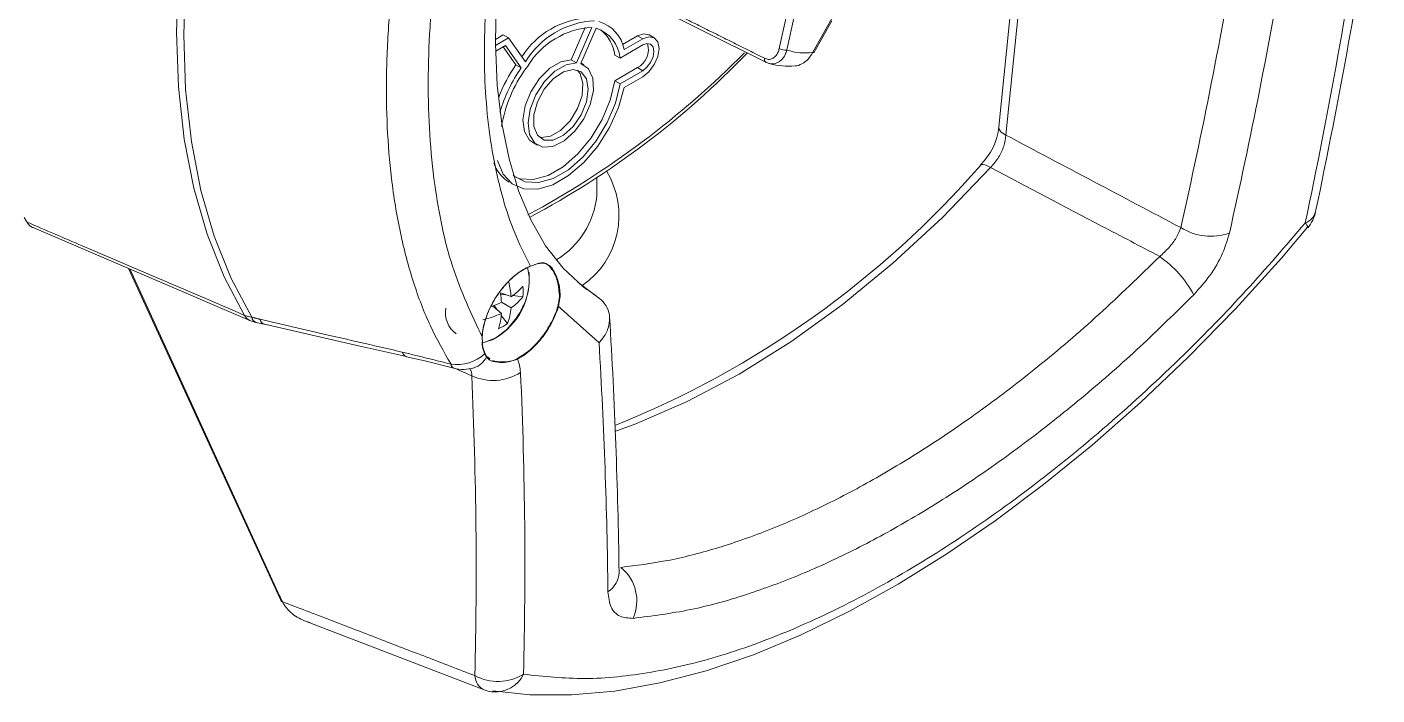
# Model space of a CAD drawing. Extents: x 11 to 120, y 2 to 94.
# Drawn here: x 92.921 to 96.563, y 9.072 to 10.875 of the extents above; entities that cross this region are included whole.
import ezdxf

# ---------------------------------------------------------------- set-up
doc = ezdxf.new("R2010")
doc.units = 0
doc.header["$MEASUREMENT"] = 0
doc.linetypes.add('SLD-Solid', pattern=[0])
doc.layers.add('OBJECT', color=7, linetype='CONTINUOUS')

msp = doc.modelspace()

# ---------------------------------------------------------------- linework, layer by layer
at = {"layer": 'OBJECT', "color": 7, "linetype": 'SLD-Solid', "lineweight": 15}
for p, q in [((95.6218, 11.3943), (95.5428, 10.6058)), ((95.641, 11.3716), (95.562, 10.5832)), ((94.5778, 10.9475), (94.9141, 10.7797)), ((94.9502, 10.8166), (94.9686, 10.9012)), ((94.9914, 10.9068), (94.971, 10.813)), ((95.0408, 10.8067), (95.0922, 10.8978)), ((95.0432, 10.8055), (95.0918, 10.8915)), ((94.4267, 10.874), (94.3892, 10.7864)), ((94.4033, 10.7783), (94.4442, 10.8736)), ((94.4152, 10.7761), (94.456, 10.8715)), ((94.2057, 10.8539), (94.1844, 10.8416)), ((94.2199, 10.8458), (94.1844, 10.8253)), ((94.2117, 10.8247), (94.1851, 10.8094)), ((94.2199, 10.8458), (94.2057, 10.8539)), ((94.2396, 10.773), (94.2057, 10.8213)), ((94.2538, 10.7649), (94.2117, 10.8247)), ((94.2654, 10.781), (94.2199, 10.8458)), ((94.5818, 10.8265), (94.5207, 10.7912)), ((94.5677, 10.851), (94.5277, 10.8279)), ((94.5818, 10.8428), (94.532, 10.8141)), ((94.5818, 10.8428), (94.5677, 10.851)), ((94.6131, 10.8459), (94.5989, 10.8541)), ((94.4033, 10.7783), (94.3892, 10.7864)), ((94.5207, 10.7912), (94.5065, 10.7994)), ((94.2538, 10.7649), (94.2396, 10.773)), ((94.2728, 10.7705), (94.2666, 10.7629)), ((94.2728, 10.7705), (94.2725, 10.7709)), ((94.4233, 10.7725), (94.4155, 10.777)), ((94.5065, 10.73), (94.5677, 10.7653)), ((94.5207, 10.7218), (94.5818, 10.7571)), ((94.5818, 10.7571), (94.5677, 10.7653)), ((94.9151, 10.7793), (94.9141, 10.7797)), ((94.5207, 10.7218), (94.5065, 10.73)), ((94.532, 10.712), (94.5818, 10.7408)), ((94.2842, 10.5641), (94.2984, 10.556)), ((95.494, 10.5028), (95.4938, 10.5025)), ((94.4582, 10.4192), (94.4582, 10.4685)), ((92.9391, 10.3328), (93.5222, 10.0832)), ((94.3149, 10.2374), (94.315, 10.2374)), ((93.1948, 10.2234), (93.5992, 9.3413)), ((93.1977, 10.2221), (93.6022, 9.3399)), ((94.2267, 10.1472), (94.198, 10.1579)), ((94.2124, 10.1525), (94.1985, 10.1542)), ((94.2008, 10.1322), (94.2267, 10.1172)), ((94.2586, 10.1471), (94.2312, 10.1503)), ((94.2008, 10.1022), (94.1771, 10.1218)), ((94.189, 10.1119), (94.1806, 10.1232)), ((94.2168, 10.0746), (94.2003, 10.0967)), ((94.1502, 10.0104), (94.148, 10.0199)), ((94.1506, 10.0098), (94.1505, 10.01)), ((94.1206, 9.9338), (94.0758, 9.9532)), ((94.1268, 9.9552), (94.1266, 9.9552)), ((93.6043, 9.3298), (93.6044, 9.3297)), ((93.6046, 9.3298), (93.6064, 9.3255)), ((93.6718, 9.2717), (94.154, 9.0864)), ((94.1771, 9.0802), (94.1742, 9.0806))]:
    msp.add_line(p, q, dxfattribs=at)
at = {"layer": 'OBJECT', "color": 7, "linetype": 'SLD-Solid', "lineweight": 15, "flags": 128}
for points in [[(93.5077, 10.0968), (93.4522, 10.2011), (93.4063, 10.3158), (93.3703, 10.4399), (93.3444, 10.5726), (93.3289, 10.7133), (93.3236, 10.8609), (93.3289, 11.0145), (93.3444, 11.1731), (93.3703, 11.3358), (93.4063, 11.5014), (93.4522, 11.669), (93.5077, 11.8375)], [(93.5269, 11.8283), (93.4715, 11.6602), (93.4257, 11.493), (93.3898, 11.3278), (93.364, 11.1655), (93.3485, 11.0072), (93.3433, 10.854), (93.3485, 10.7067), (93.364, 10.5664), (93.3898, 10.4339), (93.4257, 10.3101), (93.4715, 10.1958), (93.5269, 10.0916)], [(94.4314, 10.1663), (94.4208, 10.1733), (94.3668, 10.2238), (94.3196, 10.2844), (94.2797, 10.3542), (94.2469, 10.4327), (94.2212, 10.5189), (94.2018, 10.6145), (94.1894, 10.7184), (94.1842, 10.8295), (94.1865, 10.9459), (94.1964, 11.0663), (94.2137, 11.1904), (94.2385, 11.3193), (94.271, 11.4522), (94.311, 11.5872), (94.3165, 11.6032)], [(94.5989, 10.8541), (94.5846, 10.8569), (94.5677, 10.851)], [(94.5818, 10.7408), (94.5987, 10.7544), (94.6131, 10.7737), (94.6226, 10.7958), (94.626, 10.8173), (94.6226, 10.8349), (94.6131, 10.8459), (94.5987, 10.8487), (94.5818, 10.8428)], [(94.5818, 10.7571), (94.5933, 10.7664), (94.6031, 10.7795), (94.6096, 10.7945), (94.6119, 10.8091), (94.6096, 10.8211), (94.6031, 10.8286), (94.5933, 10.8305), (94.5818, 10.8265)], [(94.3892, 10.7864), (94.3609, 10.7813), (94.331, 10.7638), (94.3029, 10.7357), (94.2798, 10.7004), (94.2643, 10.6619), (94.2584, 10.6246), (94.2625, 10.5928), (94.2763, 10.57), (94.2842, 10.5641)], [(94.4033, 10.7783), (94.375, 10.7732), (94.3451, 10.7556), (94.317, 10.7275), (94.2939, 10.6922), (94.2785, 10.6537), (94.2725, 10.6164), (94.2766, 10.5846), (94.2904, 10.5619), (94.3123, 10.5509), (94.3397, 10.5529), (94.3696, 10.5677), (94.3984, 10.5935), (94.4229, 10.6274), (94.4404, 10.6656), (94.4487, 10.7036), (94.4469, 10.7371), (94.4353, 10.7622), (94.4152, 10.7761)], [(94.4351, 10.7071), (94.4301, 10.7352), (94.4157, 10.7537), (94.3939, 10.7601), (94.3677, 10.7536), (94.3405, 10.735), (94.3161, 10.7068), (94.2977, 10.6729), (94.2879, 10.6378), (94.2879, 10.6063), (94.2977, 10.5827), (94.3161, 10.57), (94.3405, 10.57), (94.3677, 10.5828), (94.3939, 10.6066), (94.4157, 10.6381), (94.4301, 10.6732), (94.4351, 10.7071)], [(94.4058, 10.7584), (94.4132, 10.749), (94.4206, 10.723), (94.4181, 10.6902), (94.406, 10.6549), (94.3858, 10.6221), (94.3603, 10.596), (94.3331, 10.5802), (94.3076, 10.5769), (94.3018, 10.5782)], [(94.1897, 10.5144), (94.2051, 10.4778), (94.2294, 10.4519), (94.2612, 10.4381), (94.2987, 10.4372), (94.3397, 10.4494), (94.382, 10.4738), (94.423, 10.509), (94.4605, 10.5532), (94.4923, 10.6037), (94.5166, 10.6577), (94.532, 10.712)], [(94.2322, 10.4751), (94.2354, 10.4723), (94.2651, 10.4571), (94.3009, 10.455), (94.3404, 10.4661), (94.3813, 10.4897), (94.4208, 10.5243), (94.4566, 10.5677), (94.4863, 10.6172), (94.5082, 10.6697), (94.5207, 10.7218)], [(94.239, 10.4695), (94.251, 10.4653), (94.2867, 10.4632), (94.3263, 10.4743), (94.3671, 10.4979), (94.4067, 10.5324), (94.4425, 10.5759), (94.4722, 10.6254), (94.494, 10.6778), (94.5065, 10.73)], [(95.562, 10.5832), (95.5544, 10.5875), (95.5485, 10.5923), (95.5446, 10.5975), (95.5428, 10.6029), (95.5428, 10.6058)], [(95.5202, 10.4954), (95.3903, 10.3612), (95.2565, 10.2376), (95.1198, 10.1253), (94.9812, 10.0252), (94.8417, 9.9379), (94.7021, 9.864), (94.5635, 9.8041), (94.5066, 9.7835)], [(95.5202, 10.4954), (95.5128, 10.4997), (95.5062, 10.5026), (95.5006, 10.5041), (95.4963, 10.504), (95.494, 10.5028)], [(94.1772, 9.0834), (94.2777, 9.0726), (94.3899, 9.0721), (94.507, 9.0827), (94.6283, 9.1045), (94.753, 9.1374), (94.8803, 9.1809), (95.0095, 9.2347), (95.14, 9.2982), (95.2712, 9.3711), (95.4025, 9.4527), (95.5328, 9.542), (95.6636, 9.6401), (95.7945, 9.7468), (95.9249, 9.8616), (96.0539, 9.9843), (96.1809, 10.1144), (96.305, 10.2512), (96.3752, 10.3346)], [(96.3765, 10.3335), (96.3763, 10.3332), (96.3762, 10.333)], [(94.3147, 10.2375), (94.3149, 10.2374), (94.3149, 10.2374)], [(93.539, 10.0776), (93.5542, 10.0741), (93.5608, 10.0726)], [(93.561, 10.0728), (93.8146, 10.0145), (93.9447, 9.9855)], [(94.1855, 10.0359), (94.2151, 10.0586), (94.238, 10.0853)], [(94.1474, 10.0235), (94.156, 10.0245), (94.1855, 10.0359)], [(94.1639, 10.0269), (94.1764, 10.0307), (94.1844, 10.035)], [(93.9445, 9.985), (93.994, 9.9737), (94.0722, 9.9538)], [(94.518, 9.4001), (94.5181, 9.3998), (94.5181, 9.4035)], [(93.5992, 9.3413), (93.6005, 9.3384), (93.6043, 9.3298)]]:
    msp.add_lwpolyline(points, dxfattribs=at)
at = {"layer": 'OBJECT', "color": 7, "linetype": 'SLD-Solid', "lineweight": 15}
for centre, radius, start, end in [((79.5723, 13.8953), 17.1891, 348.18788, 351.28675), ((94.4485, 10.6711), 0.2291, 92.6608, 147.2995), ((94.4633, 10.6602), 0.2319, 92.8051, 148.5995), ((94.4557, 10.6595), 0.2144, 93.0744, 148.6983), ((94.4282, 10.7828), 0.0929, 5.1622, 72.5532), ((94.4368, 10.7966), 0.0968, 10.3787, 73.7927), ((94.4038, 10.7863), 0.1036, 7.2628, 51.2922), ((94.5428, 10.8139), 0.0546, 297.0842, 17.8443), ((93.0983, 12.5461), 2.4742, 298.3126, 315.2979), ((93.1837, 12.4177), 2.3289, 297.9912, 316.1672), ((94.9197, 10.7875), 0.00963, 161.2489, 234.3186), ((94.9658, 10.8445), 0.032, 240.8731, 279.4197), ((95.0185, 10.9512), 0.1462, 251.0288, 278.7522), ((95.0494, 10.8207), 0.0164, 238.3139, 247.9501), ((94.5916, 10.5311), 0.4271, 145.4881, 158.8273), ((94.596, 10.5281), 0.4161, 145.3233, 163.6665), ((94.5655, 10.5455), 0.3696, 143.9664, 170.4749), ((94.9728, 10.933), 0.1637, 252.8612, 277.1595), ((95.3777, 10.622), 0.1658, 314.3073, 354.3761), ((94.2716, 10.5385), 0.0965, 197.9671, 238.8645), ((93.5432, 12.1965), 2.5835, 291.8889, 319.0267), ((94.288, 10.3662), 0.2298, 304.711, 31.5888), ((94.229, 10.4432), 0.2304, 301.7686, 354.0221), ((96.3533, 10.3886), 0.0456, 290.8696, 344.8435), ((96.3554, 10.3301), 0.0213, 9.2567, 48.3273), ((96.2995, 10.3972), 0.1, 320.0654, 348.1659), ((96.1153, 10.465), 0.1548, 238.0817, 288.6043), ((94.315, 10.2384), 0.000968, 265.2496, 356.4471), ((94.3151, 10.2384), 0.000968, 262.9283, 356.3832), ((95.8013, 10.0068), 0.3045, 28.5789, 54.8319), ((94.088, 10.1961), 0.1878, 300.8969, 4.9829), ((94.1282, 10.1898), 0.1475, 333.2512, 14.0308), ((94.2788, 10.2297), 0.000539, 237.3801, 357.3287), ((93.9847, 10.1278), 0.2428, 4.5917, 13.9529), ((94.142, 10.2765), 0.1546, 303.2272, 318.9729), ((94.1194, 10.1611), 0.14, 354.2678, 5.7322), ((94.0707, 10.3951), 0.2933, 290.6742, 296.327), ((93.9141, 10.114), 0.2872, 3.6288, 8.346), ((94.148, 10.2334), 0.1404, 304.1266, 322.0436), ((94.1604, 10.1693), 0.1983, 343.1737, 353.2362), ((94.1606, 10.1693), 0.1982, 343.34, 353.1275), ((94.3581, 10.1476), 0.00186, 246.7184, 294.3016), ((94.358, 10.1473), 0.00187, 246.1575, 293.9497), ((93.5385, 10.1737), 0.0829, 248.1586, 261.9194), ((93.5345, 10.1105), 0.0301, 207.2257, 245.8572), ((93.5453, 10.0952), 0.0188, 191.1034, 250.2412), ((94.1196, 10.1033), 0.0698, 169.6236, 234.1326), ((94.0945, 10.3267), 0.2484, 283.1028, 295.3367), ((94.0463, 10.1109), 0.1547, 341.0252, 356.7698), ((94.0867, 10.1273), 0.1404, 337.9552, 355.8706), ((94.0587, 10.2142), 0.2208, 324.2814, 335.724), ((94.3515, 10.1139), 0.00239, 236.9945, 271.0441), ((94.3517, 10.1144), 0.00237, 236.6648, 271.4265), ((94.3543, 10.1229), 0.00211, 236.9284, 276.158), ((79.8041, 9.2015), 14.7153, 0.78237, 3.47233), ((93.5613, 10.175), 0.1, 246.8652, 257.0564), ((93.567, 10.0901), 0.0186, 191.1313, 250.8663), ((94.1351, 10.1882), 0.14, 294.2647, 305.73), ((93.9499, 10.0016), 0.0173, 193.2089, 252.1445), ((94.0798, 10.0783), 0.1143, 262.3621, 311.6005), ((94.1094, 10.0091), 0.0566, 288.2634, 334.2919), ((94.1498, 10.0099), 0.000739, 299.3125, 9.8817), ((94.1498, 10.0096), 0.000743, 299.487, 9.9869), ((94.1499, 10.0096), 0.000671, 24.9985, 57.3603), ((94.1553, 9.9935), 0.000787, 301.3778, 52.9388), ((94.1598, 9.9852), 0.000907, 308.1576, 53.8879), ((94.0781, 9.9662), 0.0135, 185.0377, 243.7769), ((94.0975, 10.0508), 0.1, 255.2673, 287.2039), ((94.2425, 9.9784), 0.00147, 357.5775, 56.7473), ((94.1783, 10.0572), 0.1363, 244.9092, 302.7899), ((94.454, 9.4046), 0.0639, 302.2085, 358.0484), ((94.4499, 9.3266), 0.116, 335.8073, 50.8905), ((93.6017, 9.3429), 0.00302, 213.0908, 278.6009), ((93.6071, 9.3315), 0.00326, 214.4805, 275.6728), ((93.6087, 9.3272), 0.00291, 216.9258, 280.9081), ((94.1911, 9.2398), 0.1312, 241.6897, 301.7), ((94.174, 9.1265), 0.0451, 182.8127, 243.8363), ((94.1836, 9.1647), 0.0847, 265.6264, 334.4646), ((94.19, 9.1794), 0.1, 248.9758, 260.8942)]:
    msp.add_arc(centre, radius, start, end, dxfattribs=at)
for centre, major_axis, ratio, start_param, end_param in [((85.8836, 20.2191), (-5.5041, 16.751), 0.560269, 3.912021, 3.97647), ((82.5973, 18.3218), (-8.654, 14.9534), 0.719689, 3.80204, 3.85683), ((82.6583, 18.3571), (-8.7039, 15.04), 0.71887, 3.802047, 3.855916), ((125.2687, -1.5434), (41.2178, -19.304), 0.050051, 3.931261, 3.947615), ((94.0413, 11.1682), (8.2617, -6.2923), 0.05409, 4.797748, 4.804987), ((83.6092, 18.9061), (-8.6782, 15.0549), 0.435892, 3.803096, 3.856964), ((80.3228, 16.9891), (-11.7075, 13.0528), 0.561109, 3.677803, 3.742251), ((80.3839, 17.0441), (-11.7585, 13.1395), 0.561291, 3.678418, 3.742866), ((93.2456, 9.3569), (-0.3456, 0.3853), 0.561109, 4.179635, 4.206684)]:
    msp.add_ellipse(centre, major_axis=major_axis, ratio=ratio, start_param=start_param, end_param=end_param, dxfattribs=at)
for points, knots in [([(94.0646, 9.9651), (94.0453, 9.9987), (94.0066, 10.0661), (93.9613, 10.1855), (93.9259, 10.3185), (93.903, 10.4592), (93.8912, 10.6039), (93.8892, 10.7509), (93.8969, 10.9065), (93.9191, 11.1138), (93.9586, 11.3262), (94.013, 11.5386), (94.0474, 11.6467), (94.0646, 11.7009)], [0, 0, 0, 0, 0.088396, 0.177531, 0.26901, 0.361303, 0.442162, 0.523579, 0.606757, 0.690543, 0.843256, 0.921374, 1, 1, 1, 1]), ([(94.1486, 11.6121), (94.1208, 11.5137), (94.0646, 11.3146), (94.0247, 11.0683), (94.0066, 10.8733), (94.0016, 10.726), (94.0056, 10.5838), (94.023, 10.4126), (94.0628, 10.2202), (94.1197, 10.0997), (94.1486, 10.0387)], [0, 0, 0, 0, 0.158308, 0.320393, 0.4075, 0.494607, 0.584228, 0.67385, 0.834938, 1, 1, 1, 1]), ([(94.2793, 10.2297), (94.2695, 10.2486), (94.2318, 10.3209), (94.1835, 10.4708), (94.1526, 10.692), (94.154, 10.9416), (94.1836, 11.1753), (94.2276, 11.3838), (94.262, 11.5008), (94.2793, 11.5596)], [0, 0, 0, 0, 0.062214, 0.238483, 0.419893, 0.595629, 0.776478, 0.887615, 1, 1, 1, 1]), ([(94.9106, 10.7906), (94.9142, 10.7893), (94.9213, 10.7867), (94.9317, 10.789), (94.9408, 10.7957), (94.9472, 10.8054), (94.9493, 10.8133), (94.9502, 10.8166)], [0, 0, 0, 0, 0.204174, 0.408136, 0.617898, 0.840881, 1, 1, 1, 1]), ([(94.971, 10.813), (94.9695, 10.8087), (94.966, 10.7984), (94.9566, 10.7856), (94.9438, 10.777), (94.9294, 10.7741), (94.9199, 10.7776), (94.9151, 10.7793)], [0, 0, 0, 0, 0.156463, 0.377207, 0.586936, 0.792743, 1, 1, 1, 1]), ([(94.9932, 10.7704), (94.9933, 10.7704), (94.9993, 10.7696), (95.0122, 10.7753), (95.0292, 10.7873), (95.0369, 10.8003), (95.0408, 10.8067)], [0, 0, 0, 0, 0.004709, 0.328472, 0.666188, 1, 1, 1, 1]), ([(95.562, 10.5832), (95.5605, 10.5733), (95.5574, 10.5534), (95.5427, 10.5217), (95.5279, 10.5044), (95.5202, 10.4954)], [0, 0, 0, 0, 0.324144, 0.648, 1, 1, 1, 1]), ([(95.9767, 10.2557), (95.9245, 10.2831), (95.7723, 10.3629), (95.6202, 10.4428), (95.5202, 10.4954)], [0, 0, 0, 0, 0.34328, 1, 1, 1, 1]), ([(92.9206, 10.3483), (92.9703, 10.327), (93.1659, 10.2431), (93.3617, 10.1593), (93.5077, 10.0968)], [0, 0, 0, 0, 0.25403, 1, 1, 1, 1]), ([(92.9206, 10.3483), (92.9248, 10.3421), (92.9298, 10.3349), (92.9381, 10.3333), (92.9393, 10.3331)], [0, 0, 0, 0, 0.855643, 1, 1, 1, 1]), ([(94.2601, 9.1282), (94.3145, 9.1223), (94.4234, 9.1105), (94.6036, 9.1295), (94.7941, 9.1748), (94.9948, 9.2494), (95.2025, 9.3507), (95.4139, 9.477), (95.6265, 9.6271), (95.8371, 9.798), (96.0323, 9.9782), (96.2107, 10.1612), (96.3166, 10.2844), (96.3696, 10.346)], [0, 0, 0, 0, 0.094108, 0.188508, 0.282606, 0.376776, 0.471253, 0.56542, 0.658464, 0.751806, 0.844857, 0.922428, 1, 1, 1, 1]), ([(96.0335, 10.3337), (96.0299, 10.3245), (96.0227, 10.3064), (96.0022, 10.2785), (95.9852, 10.2633), (95.9767, 10.2557)], [0, 0, 0, 0, 0.333729, 0.667104, 1, 1, 1, 1]), ([(96.0687, 10.1525), (96.0837, 10.1694), (96.1138, 10.2031), (96.1481, 10.2627), (96.1592, 10.3), (96.1647, 10.3183)], [0, 0, 0, 0, 0.337927, 0.67584, 1, 1, 1, 1]), ([(94.3147, 10.2375), (94.3075, 10.2371), (94.2977, 10.2366), (94.2826, 10.2308), (94.2785, 10.2293)], [0, 0, 0, 0, 0.728741, 1, 1, 1, 1]), ([(94.2793, 10.2297), (94.2899, 10.2336), (94.3041, 10.239), (94.3135, 10.2385), (94.316, 10.2383)], [0, 0, 0, 0, 0.736893, 1, 1, 1, 1]), ([(94.3573, 10.1459), (94.3562, 10.1607), (94.354, 10.1903), (94.3375, 10.2226), (94.325, 10.2351), (94.317, 10.237), (94.3147, 10.2375)], [0, 0, 0, 0, 0.306652, 0.614034, 0.892132, 1, 1, 1, 1]), ([(94.316, 10.2383), (94.3223, 10.2359), (94.3345, 10.2312), (94.3499, 10.2026), (94.3587, 10.1718), (94.3588, 10.1525), (94.3588, 10.1459)], [0, 0, 0, 0, 0.308983, 0.604099, 0.866165, 1, 1, 1, 1]), ([(94.523, 9.4166), (94.5642, 9.4216), (94.6469, 9.4319), (94.7792, 9.4658), (94.9174, 9.5137), (95.0596, 9.5761), (95.2038, 9.6516), (95.3496, 9.7398), (95.4981, 9.8415), (95.6536, 9.9609), (95.8145, 10.0976), (95.9225, 10.2029), (95.9767, 10.2557)], [0, 0, 0, 0, 0.095577, 0.191815, 0.290141, 0.38919, 0.484768, 0.581013, 0.679359, 0.77843, 0.888705, 1, 1, 1, 1]), ([(94.1486, 10.0387), (94.1504, 10.0528), (94.154, 10.0812), (94.1739, 10.1278), (94.2022, 10.1709), (94.2367, 10.2061), (94.2634, 10.2233), (94.2772, 10.2288), (94.2793, 10.2297)], [0, 0, 0, 0, 0.19324, 0.386487, 0.579566, 0.772391, 0.965024, 1, 1, 1, 1]), ([(94.2785, 10.2293), (94.2666, 10.2234), (94.2428, 10.2117), (94.2078, 10.1778), (94.1783, 10.1363), (94.1573, 10.0906), (94.1497, 10.0581), (94.1487, 10.0421), (94.1486, 10.0395)], [0, 0, 0, 0, 0.192566, 0.385131, 0.577738, 0.770507, 0.963514, 1, 1, 1, 1]), ([(94.4705, 10.1381), (94.4764, 10.1314), (94.4884, 10.118), (94.4941, 10.091), (94.4899, 10.062), (94.4778, 10.039), (94.4676, 10.0267), (94.4642, 10.0231), (94.4641, 10.023)], [0, 0, 0, 0, 0.218979, 0.437723, 0.662711, 0.898747, 0.996502, 1, 1, 1, 1]), ([(96.0687, 10.1525), (96.0205, 10.105), (95.9241, 10.01), (95.7741, 9.8787), (95.6211, 9.7568), (95.4675, 9.6472), (95.3159, 9.5514), (95.1659, 9.4687), (95.0172, 9.3992), (94.8641, 9.3417), (94.7085, 9.2981), (94.6068, 9.2854), (94.5557, 9.279)], [0, 0, 0, 0, 0.095398, 0.190796, 0.288955, 0.387113, 0.482516, 0.577919, 0.676107, 0.774295, 0.886604, 1, 1, 1, 1]), ([(94.2433, 9.9797), (94.2553, 9.9873), (94.2793, 10.0024), (94.3128, 10.0399), (94.3369, 10.078), (94.3465, 10.1024), (94.3502, 10.1119)], [0, 0, 0, 0, 0.275405, 0.550801, 0.826443, 1, 1, 1, 1]), ([(94.3516, 10.1115), (94.3452, 10.0963), (94.3325, 10.0658), (94.3018, 10.024), (94.2709, 9.9944), (94.2515, 9.9828), (94.244, 9.9784)], [0, 0, 0, 0, 0.276322, 0.552658, 0.828641, 1, 1, 1, 1]), ([(93.5487, 10.0865), (93.6102, 10.0722), (93.7382, 10.0424), (93.8664, 10.0129), (93.9331, 9.9976)], [0, 0, 0, 0, 0.480478, 1, 1, 1, 1]), ([(94.244, 9.9784), (94.2306, 9.9742), (94.2077, 9.967), (94.1771, 9.9719), (94.1659, 9.9767), (94.1618, 9.9826), (94.1604, 9.9845)], [0, 0, 0, 0, 0.356931, 0.612992, 0.87017, 1, 1, 1, 1]), ([(94.1206, 9.9338), (94.1205, 9.9389), (94.1204, 9.947), (94.1155, 9.9516), (94.1137, 9.9533)], [0, 0, 0, 0, 0.626897, 1, 1, 1, 1]), ([(94.1767, 9.9745), (94.1847, 9.9729), (94.2018, 9.9695), (94.2285, 9.9725), (94.2413, 9.9787), (94.2433, 9.9797)], [0, 0, 0, 0, 0.42222, 0.906903, 1, 1, 1, 1]), ([(94.244, 9.9784), (94.244, 9.9783), (94.2488, 9.9683), (94.2505, 9.9555), (94.2521, 9.9427)], [0, 0, 0, 0, 0.008018, 1, 1, 1, 1]), ([(94.4881, 9.3505), (94.4899, 9.3358), (94.4936, 9.3064), (94.518, 9.2812), (94.5433, 9.2797), (94.5557, 9.279)], [0, 0, 0, 0, 0.336948, 0.673845, 1, 1, 1, 1]), ([(93.6092, 9.3243), (93.614, 9.3165), (93.6262, 9.2968), (93.6529, 9.2792), (93.6738, 9.2706), (93.6821, 9.2681), (93.6833, 9.2677), (93.6834, 9.2677)], [0, 0, 0, 0, 0.291275, 0.731777, 0.961023, 0.995992, 1, 1, 1, 1])]:
    msp.add_open_spline(points, degree=3, knots=knots, dxfattribs=at)
for points in [[(94.5775, 10.9568), (94.9106, 10.7906)], [(92.9132, 10.3608), (92.9206, 10.3483)], [(94.316, 10.2383), (94.316, 10.2383)], [(94.4322, 10.1669), (94.4663, 10.1414)], [(94.3532, 10.1211), (94.3573, 10.1456)], [(94.3588, 10.1456), (94.3546, 10.1208)], [(94.3573, 10.1459), (94.3573, 10.1456)], [(94.3588, 10.1456), (94.3588, 10.1459)], [(94.4663, 10.1414), (94.4705, 10.1381)], [(93.5269, 10.0916), (93.5487, 10.0865)], [(94.3502, 10.1119), (94.3504, 10.1125)], [(94.3504, 10.1125), (94.3532, 10.1211)], [(94.3516, 10.1115), (94.3518, 10.1121)], [(94.3546, 10.1208), (94.3518, 10.1121)], [(94.4641, 10.023), (94.3546, 10.1208)], [(94.1486, 10.0395), (94.1502, 10.0104)], [(94.1501, 10.0092), (94.1486, 10.0387)], [(93.9331, 9.9976), (94.0646, 9.9651)], [(94.1501, 10.0092), (94.1502, 10.009)], [(94.1503, 10.0101), (94.1502, 10.0104)], [(94.1557, 9.9929), (94.1502, 10.009)], [(94.1503, 10.0101), (94.1558, 9.9942)], [(94.1604, 9.9845), (94.1557, 9.9929)], [(94.1558, 9.9942), (94.1604, 9.986)], [(94.1604, 9.986), (94.1699, 9.9793)], [(93.6074, 9.3283), (93.6092, 9.3243)], [(93.6092, 9.3243), (94.1289, 9.1243)]]:
    msp.add_open_spline(points, degree=1, dxfattribs=at)

doc.saveas('drawing.dxf')
